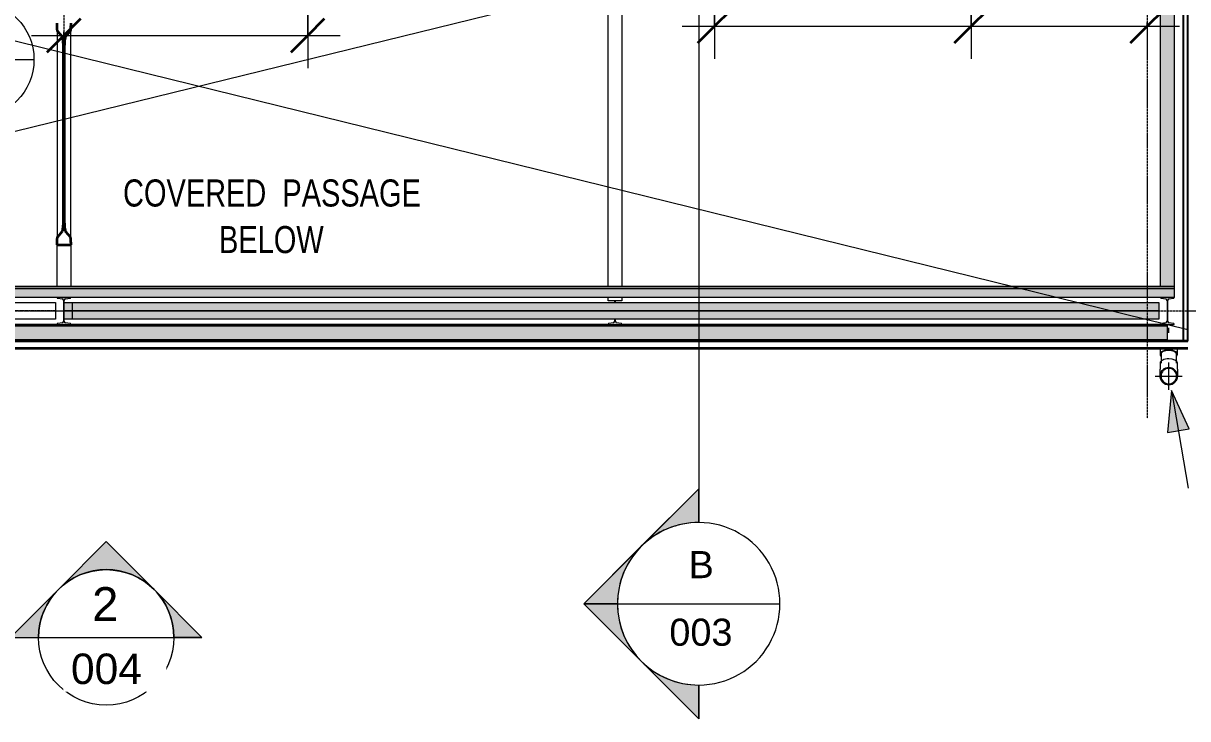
# Model space of a CAD drawing. Header units: millimetres. Extents: x -29259 to 87313, y -139821 to 46728.
# Drawn here: x 42654 to 51254, y -6666 to -1532 of the extents above; entities that cross this region are included whole.
import ezdxf

# ---------------------------------------------------------------- set-up
doc = ezdxf.new("R2010")
doc.units = ezdxf.units.MM
for name, pattern in [('Dash', [6.35, 3.175, -3.175]), ('Dash_2_', [6.35, 3.175, -3.175]), ('Grid Line', [22.225, 12.7, -3.175, 3.175, -3.175]), ('Hidden', [7.14375, 4.7625, -2.38125])]:
    doc.linetypes.add(name, pattern=pattern)
for name, color, linetype, lineweight in [('A-ANNO-DIMS', 211, 'Continuous', 9), ('A-ANNO-DIMS-100', 211, 'Continuous', 9), ('A-DETL-THIN', 151, 'Continuous', 9), ('A-GLAZ-IDEN', 152, 'Continuous', 9), ('A-ROOF', 132, 'Continuous', 9), ('A-WALL', 113, 'Continuous', 18), ('G-ANNO-SYMB', 111, 'Continuous', 9), ('G-ANNO-TEXT', 231, 'Continuous', 9), ('P-PIPE', 3, 'Continuous', 9), ('P-PIPE-CNTR', 3, 'Continuous', 9), ('S-BEAM', 12, 'Continuous', 9), ('S-BEAM-HDLN', 1, 'Dash', 9), ('S-COLS', 52, 'Continuous', 18), ('S-GRID', 8, 'Continuous', 9)]:
    doc.layers.add(name, color=color, linetype=linetype, lineweight=lineweight)
doc.styles.add('Arial', font='arial.ttf', dxfattribs={"height": 225})
doc.styles.add('Arial_1', font='arial.ttf', dxfattribs={"height": 250})
doc.styles.add('Arial_2', font='arial.ttf', dxfattribs={"height": 200})
doc.styles.add('Century Gothic_1', font='GOTHIC.TTF', dxfattribs={"width": 0.8, "height": 250})
doc.styles.add('Century Gothic_3', font='GOTHIC.TTF', dxfattribs={"width": 0.8, "height": 200})
doc.dimstyles.new('Diagonal_-_2_5mm_Century_Gothic__T', dxfattribs={"dimscale": 304.8, "dimtxt": 261.042067, "dimasz": 0.82021, "dimexe": 0.787402, "dimexo": 0.492126, "dimgap": 0.574147, "dimtad": 1, "dimdec": 0, "dimzin": 0, "dimdsep": 46, "dimtxsty": 'Century Gothic_1', "dimblk1": 'OBLIQUE', "dimblk2": 'OBLIQUE', "dimsah": 1, "dimcen": 0.09, "dimdle": 0.787402, "dimazin": 0, "dimtfac": 1, "dimtdec": 4, "dimtix": 1, "dimtmove": 0, "dimatfit": 3, "dimfxl": 1, "dimtvp": 1, "dimtfill": 1, "dimtolj": 1, "dimtzin": 0, "dimarcsym": 2})

# ---------------------------------------------------------------- blocks, each defined once
blk = doc.blocks.new('B Column - 511124-FIRST FLOOR PLAN')
at = {"layer": 'S-COLS', "lineweight": 9}
blk.add_hatch(color=55, dxfattribs=at).paths.add_polyline_path([(5986.1, -3755.1), (6050, -3755.1), (6050, -3753.2), (6045.3, -3747.7), (6009.8, -3742.4), (6005.5, -3739.4), (6003, -3733.7), (6002.8, -3732.2), (6003.2, -3575.4), (6005.5, -3570.8), (6009.8, -3567.8), (6012.3, -3567.1), (6045.3, -3562.5), (6049.4, -3556), (5950, -3557), (5954.7, -3562.5), (5990.2, -3567.8), (5994.5, -3570.8), (5996.8, -3575.4), (5997.1, -3578), (5996.8, -3734.8), (5994.5, -3739.4), (5990.2, -3742.4), (5986.1, -3743.3), (5954.7, -3747.7), (5950, -3753.2), (5950, -3755.1)])
at = {"layer": 'S-COLS', "color": 250, "lineweight": 9}
for p, q in [((5954.7, -3562.5), (5987.7, -3567.1)), ((5997.1, -3578), (5997.1, -3732.2)), ((6002.8, -3732.2), (6002.8, -3578)), ((6012.3, -3567.1), (6045.3, -3562.5)), ((5950, -3753.2), (5950, -3755.1)), ((5950, -3755.1), (6050, -3755.1)), ((5987.7, -3743.1), (5954.7, -3747.7)), ((6045.3, -3747.7), (6012.3, -3743.1)), ((6050, -3755.1), (6050, -3753.2))]:
    blk.add_line(p, q, dxfattribs=at)
for centre, radius, start, end in [((5955.5, -3557), 5.5, 180, 262), ((5986.1, -3578), 11, 0, 82), ((6013.8, -3578), 11, 98, 180), ((6044.5, -3557), 5.5, 278, 0), ((5955.5, -3753.2), 5.5, 98, 180), ((5986.1, -3732.2), 11, 278, 0), ((6013.8, -3732.2), 11, 180, 262), ((6044.5, -3753.2), 5.5, 0, 82)]:
    blk.add_arc(centre, radius, start, end, dxfattribs=at)
blk = doc.blocks.new('B Column - 607738-FIRST FLOOR PLAN')
at = {"layer": 'S-COLS', "lineweight": 9}
blk.add_hatch(color=55, dxfattribs=at).paths.add_polyline_path([(14180.9, -3755.1), (14200, -3755.1), (14200, -3753.2), (14195.3, -3747.7), (14159.8, -3742.4), (14155.5, -3739.4), (14153, -3733.7), (14152.8, -3732.2), (14153.2, -3575.4), (14155.5, -3570.8), (14159.8, -3567.8), (14162.3, -3567.1), (14195.3, -3562.5), (14200, -3556), (14199.1, -3556), (14100, -3557), (14104.7, -3562.5), (14140.2, -3567.8), (14144.5, -3570.8), (14146.8, -3575.4), (14147.1, -3578), (14146.8, -3734.8), (14144.5, -3739.4), (14140.2, -3742.4), (14137.7, -3743.1), (14104.7, -3747.7), (14100, -3753.2), (14100, -3755.1)])
at = {"layer": 'S-COLS', "color": 250, "lineweight": 9}
for p, q in [((14104.7, -3562.5), (14137.7, -3567.1)), ((14147.1, -3578), (14147.1, -3732.2)), ((14152.8, -3732.2), (14152.8, -3578)), ((14162.3, -3567.1), (14195.3, -3562.5)), ((14200, -3557), (14200, -3555.1)), ((14100, -3753.2), (14100, -3755.1)), ((14100, -3755.1), (14200, -3755.1)), ((14137.7, -3743.1), (14104.7, -3747.7)), ((14195.3, -3747.7), (14162.3, -3743.1)), ((14200, -3755.1), (14200, -3753.2))]:
    blk.add_line(p, q, dxfattribs=at)
for centre, radius, start, end in [((14105.5, -3557), 5.5, 180, 262), ((14136.1, -3578), 11, 0, 82), ((14163.8, -3578), 11, 98, 180), ((14194.5, -3557), 5.5, 278, 0), ((14105.5, -3753.2), 5.5, 98, 180), ((14136.1, -3732.2), 11, 278, 0), ((14163.8, -3732.2), 11, 180, 262), ((14194.5, -3753.2), 5.5, 0, 82)]:
    blk.add_arc(centre, radius, start, end, dxfattribs=at)
blk = doc.blocks.new('B - ISMB200-1419267-FIRST FLOOR PLAN')
at = {"layer": 'S-BEAM', "color": 250}
for p, q in [((14199.1, -200), (14099.1, -200)), ((14099.1, -200), (14099.1, -200.3)), ((14099.1, -200.3), (14099.1, -224.4)), ((14099.1, -224.2), (14099.1, -224.4)), ((14099.1, -224.4), (14199.1, -224.4)), ((14099.1, -3476.7), (14099.1, -224.4)), ((14103.8, -200.9), (14136.7, -201.5)), ((14136.7, -223), (14103.8, -223.5)), ((14146.2, -202.8), (14146.2, -221.6)), ((14151.9, -221.6), (14151.9, -202.8)), ((14161.4, -201.5), (14194.3, -200.9)), ((14194.3, -223.5), (14161.4, -223)), ((14199.1, -200.3), (14199.1, -200)), ((14199.1, -224.4), (14199.1, -200.3)), ((14199.1, -224.4), (14199.1, -224.2)), ((14199.1, -224.4), (14199.1, -3476.7))]:
    blk.add_line(p, q, dxfattribs=at)
for centre, major_axis, start_param, end_param in [((14104.6, -200.3), (-5.5, 0), 0, 1.43117), ((14104.6, -224.2), (5.5, 0), 1.710423, 3.141593), ((14135.2, -202.8), (11, 0), 0, 1.43117), ((14135.2, -221.6), (-11, 0), 1.710423, 3.141593), ((14162.9, -202.8), (-11, 0), 4.852015, 6.283185), ((14162.9, -221.6), (11, 0), 3.141593, 4.572763), ((14193.6, -200.3), (5.5, 0), 4.852015, 6.283185), ((14193.6, -224.2), (-5.5, 0), 3.141593, 4.572763)]:
    blk.add_ellipse(centre, major_axis=major_axis, ratio=0.121853, start_param=start_param, end_param=end_param, dxfattribs=at)
blk = doc.blocks.new('B - ISMB250-1347309-FIRST FLOOR PLAN')
at = {"layer": 'S-BEAM', "color": 250}
for p, q in [((-2949.8, -62.5), (-2949.8, 62.5)), ((-2949.8, 62.5), (2937.3, 62.5)), ((2937.3, 62.5), (2937.3, -62.5)), ((2937.3, -62.5), (-2949.8, -62.5))]:
    blk.add_line(p, q, dxfattribs=at)
at = {"layer": 'S-BEAM-HDLN', "color": 250, "linetype": 'Dash_2_'}
for p, q in [((-2949.8, 3.45), (2937.3, 3.45)), ((2937.3, -3.45), (-2949.8, -3.45))]:
    blk.add_line(p, q, dxfattribs=at)
blk = doc.blocks.new('B - ISMB250-1347333-FIRST FLOOR PLAN')
at = {"layer": 'S-BEAM', "color": 250}
for p, q in [((-4011.8, -62.5), (-4011.8, 62.5)), ((-4011.8, 62.5), (4012.7, 62.5)), ((4012.7, 62.5), (4012.7, -62.5)), ((4012.7, -62.5), (-4011.8, -62.5))]:
    blk.add_line(p, q, dxfattribs=at)
at = {"layer": 'S-BEAM-HDLN', "color": 250, "linetype": 'Dash_2_'}
for p, q in [((-4011.8, 3.45), (4012.7, 3.45)), ((4012.7, -3.45), (-4011.8, -3.45))]:
    blk.add_line(p, q, dxfattribs=at)
blk = doc.blocks.new('B - ISMB200-1419284-FIRST FLOOR PLAN')
at = {"layer": 'S-BEAM', "color": 250}
for p, q in [((10120, -214.9), (10020, -214.9)), ((10020, -214.9), (10020, -215.2)), ((10020, -215.2), (10020, -237.9)), ((10020, -237.6), (10020, -237.9)), ((10020, -237.9), (10120, -237.9)), ((10020, -3477), (10020, -237.9)), ((10024.8, -215.8), (10057.7, -216.3)), ((10057.7, -236.5), (10024.8, -237)), ((10067.2, -217.6), (10067.2, -235.2)), ((10072.9, -235.2), (10072.9, -217.6)), ((10082.4, -216.3), (10115.3, -215.8)), ((10115.3, -237), (10082.4, -236.5)), ((10120, -215.2), (10120, -214.9)), ((10120, -237.9), (10120, -215.2)), ((10120, -237.9), (10120, -237.6)), ((10120, -237.9), (10120, -3477)), ((10020, -3580.8), (10020, -3556)), ((10120, -3580.8), (10020, -3580.8)), ((10120, -3556), (10120, -3580.8))]:
    blk.add_line(p, q, dxfattribs=at)
for centre, major_axis, start_param, end_param in [((10025.5, -215.2), (5.5, 0), 3.141593, 4.572763), ((10025.5, -237.6), (5.5, 0), 1.710423, 3.141593), ((10056.2, -217.6), (11, 0), 0, 1.43117), ((10056.2, -235.2), (11, 0), 4.852015, 6.283185), ((10083.9, -217.6), (-11, 0), 4.852015, 6.283185), ((10083.9, -235.2), (11, 0), 3.141593, 4.572763), ((10114.5, -215.2), (5.5, 0), 4.852015, 6.283185), ((10114.5, -237.6), (5.5, 0), 0, 1.43117)]:
    blk.add_ellipse(centre, major_axis=major_axis, ratio=0.114559, start_param=start_param, end_param=end_param, dxfattribs=at)
blk = doc.blocks.new('B Column - 1354213-FIRST FLOOR PLAN')
at = {"layer": 'S-COLS', "lineweight": 9}
h = blk.add_hatch(color=55, dxfattribs=at)
h.paths.add_polyline_path([(10120, -3755.1), (10120, -3753.2), (10115.3, -3747.7), (10079.8, -3742.4), (10075.6, -3739.4), (10073.1, -3733.7), (10072.9, -3732.2), (10072.3, -3717.6), (10067.2, -3717.6), (10066.9, -3734.8), (10064.5, -3739.4), (10060.3, -3742.4), (10057.7, -3743.1), (10024.8, -3747.7), (10020, -3753.2), (10020, -3755.1)])
h.paths.add_polyline_path([(10067.7, -3592.6), (10072.9, -3592.6), (10072.9, -3580.8), (10067.2, -3580.8), (10067.2, -3592.6)])
at = {"layer": 'S-COLS', "color": 250, "lineweight": 9}
for p, q in [((10067.2, -3580.8), (10067.2, -3592.6)), ((10072.9, -3592.6), (10072.9, -3580.8)), ((10020, -3753.2), (10020, -3755.1)), ((10020, -3755.1), (10120, -3755.1)), ((10057.7, -3743.1), (10024.8, -3747.7)), ((10067.2, -3717.6), (10067.2, -3732.2)), ((10072.9, -3732.2), (10072.9, -3717.6)), ((10115.3, -3747.7), (10082.4, -3743.1)), ((10120, -3755.1), (10120, -3753.2))]:
    blk.add_line(p, q, dxfattribs=at)
for centre, radius, start, end in [((10025.5, -3753.2), 5.5, 98, 180), ((10056.2, -3732.2), 11, 278, 0), ((10083.9, -3732.2), 11, 180, 262), ((10114.5, -3753.2), 5.5, 0, 82)]:
    blk.add_arc(centre, radius, start, end, dxfattribs=at)
blk = doc.blocks.new('SFC - ISMC125-1418506-FIRST FLOOR PLAN')
at = {"layer": 'S-BEAM', "color": 250}
for p, q in [((14199.1, -3476.3), (65.6, -3476.3)), ((14199.1, -3491.2), (65.6, -3491.2)), ((14199.1, -3491.5), (65.6, -3491.5)), ((14199.1, -3476.3), (14199.1, -3476.6)), ((14199.1, -3476.6), (14199.1, -3479)), ((14199.1, -3479), (14199.1, -3491.1)), ((14199.1, -3491.2), (14199.1, -3491.2)), ((14199.1, -3491.2), (14199.1, -3491.5)), ((14199.1, -3491.5), (14199.1, -3556)), ((14199.1, -3556), (65.6, -3556))]:
    blk.add_line(p, q, dxfattribs=at)
blk = doc.blocks.new('SFC - ISMC125-1360916-FIRST FLOOR PLAN')
at = {"layer": 'S-BEAM', "color": 250, "linetype": 'Hidden'}
for p, q in [((14149, -3760.1), (-50.1, -3760.1)), ((-50.1, -3766.3), (14149, -3766.3)), ((14149, -3868.9), (-50.1, -3868.9)), ((-50.1, -3875.1), (14149, -3875.1))]:
    blk.add_line(p, q, dxfattribs=at)
at = {"layer": 'S-BEAM', "color": 250}
for p, q in [((5950, -3755.1), (3050, -3755.1)), ((10020, -3755.1), (6050, -3755.1)), ((14100, -3755.1), (10120, -3755.1)), ((14149, -3755.1), (14149, -3880.1))]:
    blk.add_line(p, q, dxfattribs=at)
blk = doc.blocks.new('Roaster Building_ST_RVT2022_detached_rvt-2-FIRST FLOOR PLAN')
at = {"layer": 'S-BEAM'}
h = blk.add_hatch(dxfattribs=at)
h.set_pattern_fill('FP_4', color=256, style=0, pattern_type=2)
h.set_pattern_definition([(45, (0, 0), (-251.447, 251.447), []), (45, (0, 381), (-251.447, 251.447), [])])
h.paths.add_polyline_path([(5950, -3168.1), (6050, -3168.1), (6049.2, -3129.5), (6047.9, -3117.4), (6045.3, -3107.9), (6010.4, -3066.4), (6007, -3051.1), (6004.4, -3027), (6002.8, -2981), (6003.5, -1687.9), (6007, -1649.2), (6010.4, -1633.9), (6012.3, -1630.3), (6045.3, -1592.4), (6048.7, -1577.4), (6050, -1550), (6050, -1532.3), (5950, -1532.3), (5950.8, -1570.9), (5952.1, -1583), (5954.7, -1592.4), (5989.6, -1633.9), (5993, -1649.2), (5995.6, -1673.4), (5997.1, -1719.4), (5996.5, -3012.5), (5993, -3051.1), (5989.6, -3066.4), (5986.1, -3071.9), (5954.7, -3107.9), (5951.3, -3123), (5950.1, -3144.5), (5950, -3152.5)])
at = {"layer": 'S-BEAM', "color": 130, "lineweight": 35}
for p, q in [((5950, -1547.9), (5950, -1532.3)), ((6050, -1532.3), (6050, -1547.9)), ((5987.7, -1630.3), (5954.7, -1592.4)), ((6045.3, -1592.4), (6012.3, -1630.3)), ((5997.1, -2981), (5997.1, -1719.4)), ((6002.8, -1719.4), (6002.8, -2981)), ((5954.7, -3107.9), (5987.7, -3070.1)), ((6012.3, -3070.1), (6045.3, -3107.9)), ((5950, -3168.1), (5950, -3152.5)), ((5950, -3168.1), (6050, -3168.1)), ((6050, -3152.5), (6050, -3168.1))]:
    blk.add_line(p, q, dxfattribs=at)
at = {"layer": 'S-BEAM', "color": 250}
for p, q in [((5950, -1547.9), (5950, -3152.5)), ((6050, -3152.5), (6050, -1547.9)), ((5950, -3476.3), (5950, -3168.1)), ((6050, -3168.1), (6050, -3476.3))]:
    blk.add_line(p, q, dxfattribs=at)
at = {"layer": 'S-BEAM', "color": 130, "lineweight": 35, "flags": 128}
for points in [[(5954.7, -1592.4), (5953.8, -1590.6), (5952.9, -1587.4), (5952.1, -1583), (5951.3, -1577.4), (5950.8, -1570.9), (5950.3, -1563.6), (5950.1, -1555.9), (5950, -1547.9)], [(6050, -1547.9), (6049.9, -1555.9), (6049.7, -1563.6), (6049.2, -1570.9), (6048.7, -1577.4), (6047.9, -1583), (6047.1, -1587.4), (6046.2, -1590.6), (6045.3, -1592.4)], [(5997.1, -1719.4), (5997, -1703.4), (5996.5, -1687.9), (5995.6, -1673.4), (5994.5, -1660.4), (5993, -1649.2), (5991.4, -1640.3), (5989.6, -1633.9), (5987.7, -1630.3)], [(6012.3, -1630.3), (6010.4, -1633.9), (6008.6, -1640.3), (6007, -1649.2), (6005.5, -1660.4), (6004.4, -1673.4), (6003.5, -1687.9), (6003, -1703.4), (6002.8, -1719.4)], [(5987.7, -3070.1), (5989.6, -3066.4), (5991.4, -3060), (5993, -3051.1), (5994.5, -3040), (5995.6, -3027), (5996.5, -3012.5), (5997, -2997), (5997.1, -2981)], [(6002.8, -2981), (6003, -2997), (6003.5, -3012.5), (6004.4, -3027), (6005.5, -3040), (6007, -3051.1), (6008.6, -3060), (6010.4, -3066.4), (6012.3, -3070.1)], [(5950, -3152.5), (5950.1, -3144.5), (5950.3, -3136.7), (5950.8, -3129.5), (5951.3, -3123), (5952.1, -3117.4), (5952.9, -3112.9), (5953.8, -3109.7), (5954.7, -3107.9)], [(6045.3, -3107.9), (6046.2, -3109.7), (6047.1, -3112.9), (6047.9, -3117.4), (6048.7, -3123), (6049.2, -3129.5), (6049.7, -3136.7), (6049.9, -3144.5), (6050, -3152.5)]]:
    blk.add_lwpolyline(points, dxfattribs=at)
at = {"layer": 'S-BEAM', "color": 250, "lineweight": 9}
for name, p in [('B - ISMB200-1419284-FIRST FLOOR PLAN', (0, 0)), ('B - ISMB200-1419267-FIRST FLOOR PLAN', (0, 0)), ('SFC - ISMC125-1418506-FIRST FLOOR PLAN', (0, 0)), ('B - ISMB250-1347309-FIRST FLOOR PLAN', (3000, -3655.1)), ('B - ISMB250-1347333-FIRST FLOOR PLAN', (10074.5, -3655.1)), ('SFC - ISMC125-1360916-FIRST FLOOR PLAN', (0, 0))]:
    blk.add_blockref(name, p, dxfattribs=at)
at = {"layer": 'S-COLS', "color": 250, "lineweight": 9}
for name in ['B Column - 511124-FIRST FLOOR PLAN', 'B Column - 1354213-FIRST FLOOR PLAN', 'B Column - 607738-FIRST FLOOR PLAN']:
    blk.add_blockref(name, (0, 0), dxfattribs=at)
blk = doc.blocks.new('B Column - 607738-V5-FIRST FLOOR PLAN')
at = {"layer": 'S-COLS'}
blk.add_hatch(color=50, dxfattribs=at).paths.add_polyline_path([(14180.9, -3755.1), (14200, -3755.1), (14200, -3753.2), (14195.3, -3747.7), (14159.8, -3742.4), (14155.5, -3739.4), (14153, -3733.7), (14152.8, -3732.2), (14153.2, -3575.4), (14155.5, -3570.8), (14159.8, -3567.8), (14162.3, -3567.1), (14195.3, -3562.5), (14200, -3556), (14199.1, -3556), (14100, -3557), (14104.7, -3562.5), (14140.2, -3567.8), (14144.5, -3570.8), (14146.8, -3575.4), (14147.1, -3578), (14146.8, -3734.8), (14144.5, -3739.4), (14140.2, -3742.4), (14137.7, -3743.1), (14104.7, -3747.7), (14100, -3753.2), (14100, -3755.1)])
at = {"layer": 'S-COLS', "color": 255}
for p, q in [((14104.7, -3562.5), (14137.7, -3567.1)), ((14147.1, -3578), (14147.1, -3732.2)), ((14152.8, -3732.2), (14152.8, -3578)), ((14162.3, -3567.1), (14195.3, -3562.5)), ((14200, -3557), (14200, -3555.1)), ((14100, -3753.2), (14100, -3755.1)), ((14100, -3755.1), (14200, -3755.1)), ((14137.7, -3743.1), (14104.7, -3747.7)), ((14195.3, -3747.7), (14162.3, -3743.1)), ((14200, -3755.1), (14200, -3753.2))]:
    blk.add_line(p, q, dxfattribs=at)
for centre, radius, start, end in [((14105.5, -3557), 5.5, 180, 262), ((14136.1, -3578), 11, 0, 82), ((14163.8, -3578), 11, 98, 180), ((14194.5, -3557), 5.5, 278, 0), ((14105.5, -3753.2), 5.5, 98, 180), ((14136.1, -3732.2), 11, 278, 0), ((14163.8, -3732.2), 11, 180, 262), ((14194.5, -3753.2), 5.5, 0, 82)]:
    blk.add_arc(centre, radius, start, end, dxfattribs=at)
blk = doc.blocks.new('B - ISMB200-V7-FIRST FLOOR PLAN')
at = {"layer": 'S-BEAM', "lineweight": 18}
h = blk.add_hatch(color=50, dxfattribs=at)
h.paths.add_polyline_path([(14180.9, -224.4), (14180.9, -223.3), (14136.7, -223), (14099.1, -224.4)])
h.paths.add_polyline_path([(14146.2, -221.6), (14151.9, -221.6), (14151.9, -202.8), (14146.2, -202.8)])
h.paths.add_polyline_path([(14136.7, -201.5), (14194.3, -200.9), (14199.1, -200), (14103.8, -200.9)])
for points in [[(14099.1, -224.4), (14103.8, -223), (14103.8, -200.9), (14099.1, -200.3), (14099.1, -223.6)], [(14199.1, -3476.3), (14199.1, -224.4), (14099.1, -224.4), (14099.1, -3476.3), (14180.9, -3476.3)], [(14103.8, -223.5), (14136.7, -222), (14136.7, -201.5), (14103.8, -201.6), (14103.8, -223)], [(14146.2, -223), (14145.9, -202.5), (14141.6, -201.7), (14136.7, -201.7), (14136.7, -223), (14145.9, -223)], [(14194.3, -223.5), (14194.3, -200.9), (14161.4, -201.5), (14161.4, -223), (14180.9, -223.3)], [(14199.1, -224.4), (14198.4, -200.6), (14194.3, -200.9), (14194.3, -223.5), (14198.9, -224.4)]]:
    blk.add_hatch(color=50, dxfattribs=at).paths.add_polyline_path(points)
h = blk.add_hatch(color=50, dxfattribs=at)
h.paths.add_polyline_path([(14161.4, -223), (14161.4, -223), (14161.4, -201.5)])
h.paths.add_polyline_path([(14152.2, -223), (14161.4, -223), (14161.4, -201.5), (14151.9, -202.8), (14151.9, -223)])
at = {"layer": 'S-BEAM', "color": 255, "lineweight": 18}
for p, q in [((14199.1, -200), (14099.1, -200)), ((14099.1, -200), (14099.1, -200.3)), ((14099.1, -200.3), (14099.1, -224.4)), ((14099.1, -224.2), (14099.1, -224.4)), ((14099.1, -224.4), (14199.1, -224.4)), ((14099.1, -3476.7), (14099.1, -224.4)), ((14103.8, -200.9), (14136.7, -201.5)), ((14136.7, -223), (14103.8, -223.5)), ((14146.2, -202.8), (14146.2, -221.6)), ((14151.9, -221.6), (14151.9, -202.8)), ((14161.4, -201.5), (14194.3, -200.9)), ((14194.3, -223.5), (14161.4, -223)), ((14199.1, -200.3), (14199.1, -200)), ((14199.1, -224.4), (14199.1, -200.3)), ((14199.1, -224.4), (14199.1, -224.2)), ((14199.1, -224.4), (14199.1, -3476.7))]:
    blk.add_line(p, q, dxfattribs=at)
for centre, major_axis, start_param, end_param in [((14104.6, -200.3), (-5.5, 0), 0, 1.43117), ((14104.6, -224.2), (5.5, 0), 1.710423, 3.141593), ((14135.2, -202.8), (11, 0), 0, 1.43117), ((14135.2, -221.6), (-11, 0), 1.710423, 3.141593), ((14162.9, -202.8), (-11, 0), 4.852015, 6.283185), ((14162.9, -221.6), (11, 0), 3.141593, 4.572763), ((14193.6, -200.3), (5.5, 0), 4.852015, 6.283185), ((14193.6, -224.2), (-5.5, 0), 3.141593, 4.572763)]:
    blk.add_ellipse(centre, major_axis=major_axis, ratio=0.121853, start_param=start_param, end_param=end_param, dxfattribs=at)
blk = doc.blocks.new('B - ISMB250-1451921-FIRST FLOOR PLAN')
at = {"layer": 'S-BEAM', "lineweight": 18}
blk.add_hatch(color=50, dxfattribs=at).paths.add_polyline_path([(-4074.5, -62.5), (4012.7, -62.5), (4012.7, 62.5), (-4074.5, 62.5), (-4074.5, 42.7)])
at = {"layer": 'S-BEAM', "color": 255, "lineweight": 18}
for p, q in [((-4074.5, -62.5), (-4074.5, 62.5)), ((-4074.5, 62.5), (4012.7, 62.5)), ((4012.7, 62.5), (4012.7, -62.5)), ((4012.7, -62.5), (-4074.5, -62.5))]:
    blk.add_line(p, q, dxfattribs=at)
at = {"layer": 'S-BEAM-HDLN', "color": 255, "linetype": 'Continuous', "lineweight": 18}
for p, q in [((-4074.5, 3.4), (4012.7, 3.4)), ((4012.7, -3.5), (-4074.5, -3.5))]:
    blk.add_line(p, q, dxfattribs=at)
blk = doc.blocks.new('SFC - ISMC125-V8-FIRST FLOOR PLAN')
at = {"layer": 'S-BEAM', "lineweight": 18}
for points in [[(12939.3, -3479), (14199.1, -3477.9), (14199.1, -3476.6), (65.6, -3477.4), (65.6, -3479), (12691, -3479)], [(8221.1, -3491.2), (14199.1, -3491.1), (14199.1, -3479), (65.6, -3479), (65.6, -3491.2), (8096.9, -3491.2)], [(14180.9, -3556), (14199.1, -3556), (14199.1, -3491.5), (65.6, -3491.5), (65.6, -3556), (14118.8, -3556)]]:
    blk.add_hatch(color=50, dxfattribs=at).paths.add_polyline_path(points)
at = {"layer": 'S-BEAM', "color": 255, "lineweight": 18}
for p, q in [((14199.1, -3476.3), (65.6, -3476.3)), ((14199.1, -3491.2), (65.6, -3491.2)), ((14199.1, -3491.5), (65.6, -3491.5)), ((14199.1, -3476.3), (14199.1, -3476.6)), ((14199.1, -3476.6), (14199.1, -3479)), ((14199.1, -3479), (14199.1, -3491.1)), ((14199.1, -3491.2), (14199.1, -3491.2)), ((14199.1, -3491.2), (14199.1, -3491.5)), ((14199.1, -3491.5), (14199.1, -3556)), ((14199.1, -3556), (65.6, -3556))]:
    blk.add_line(p, q, dxfattribs=at)
blk = doc.blocks.new('SFC - ISMC125-V9-FIRST FLOOR PLAN')
at = {"layer": 'S-BEAM', "lineweight": 18}
blk.add_hatch(color=50, dxfattribs=at).paths.add_polyline_path([(274.6, -3880.1), (14149, -3880.1), (14149, -3755.1), (-50.1, -3755.1), (-50.1, -3880.1), (26.2, -3880.1)])
at = {"layer": 'S-BEAM', "color": 255, "lineweight": 18}
for p, q in [((14149, -3760.1), (-50.1, -3760.1)), ((-50.1, -3766.3), (14149, -3766.3)), ((5950, -3755.1), (3050, -3755.1)), ((10020, -3755.1), (6050, -3755.1)), ((14100, -3755.1), (10120, -3755.1)), ((14149, -3755.1), (14149, -3880.1)), ((14149, -3868.9), (-50.1, -3868.9)), ((-50.1, -3875.1), (14149, -3875.1))]:
    blk.add_line(p, q, dxfattribs=at)
blk = doc.blocks.new('Roaster Building_ST_RVT2022 _SST__rvt-2-FIRST FLOOR PLAN')
at = {"layer": 'S-BEAM', "color": 250, "lineweight": 9}
for name, p in [('B - ISMB200-V7-FIRST FLOOR PLAN', (0, 0)), ('SFC - ISMC125-V8-FIRST FLOOR PLAN', (0, 0)), ('B - ISMB250-1451921-FIRST FLOOR PLAN', (10074.5, -3655.1)), ('SFC - ISMC125-V9-FIRST FLOOR PLAN', (0, 0))]:
    blk.add_blockref(name, p, dxfattribs=at)
at = {"layer": 'S-COLS', "color": 250, "lineweight": 9}
blk.add_blockref('B Column - 607738-V5-FIRST FLOOR PLAN', (0, 0), dxfattribs=at)
blk = doc.blocks.new('Roofs 1 - Roofs 1-615606-FIRST FLOOR PLAN')
at = {"layer": 'A-ROOF', "lineweight": 35}
for p, q in [((14300, -3880.1), (-300, -3880.1)), ((14300, -3932.6), (-300, -3932.6))]:
    blk.add_line(p, q, dxfattribs=at)
blk = doc.blocks.new('M_Elbow - PVC - Sch 40 - Standard-772241-FIRST FLOOR PLAN')
at = {"layer": 'P-PIPE'}
for p, q in [((14096.5, -4040.9), (14096.5, -4086.2)), ((14223.5, -4086.2), (14223.5, -4040.9))]:
    blk.add_line(p, q, dxfattribs=at)
at = {"layer": 'P-PIPE', "flags": 128}
for points in [[(14096.5, -4137.1), (14096.5, -4137), (14096.5, -4136.8), (14096.5, -4136.4), (14096.5, -4135.8), (14096.5, -4135.1), (14096.5, -4134.2), (14096.5, -4133.1), (14096.5, -4131.9), (14096.5, -4130.6), (14096.5, -4129.1), (14096.5, -4127.4), (14096.5, -4125.6), (14096.5, -4123.7), (14096.5, -4121.6), (14096.5, -4119.3), (14096.5, -4117), (14096.5, -4114.5), (14096.5, -4111.9), (14096.5, -4109.1), (14096.5, -4106.3), (14096.5, -4103.3), (14096.5, -4100.2), (14096.5, -4097), (14096.5, -4093.7), (14096.5, -4090.3), (14096.5, -4086.9), (14096.5, -4086.2)], [(14223.5, -4086.2), (14223.5, -4089.7), (14223.5, -4093.1), (14223.5, -4096.4), (14223.5, -4099.6), (14223.5, -4102.7), (14223.5, -4105.7), (14223.5, -4108.6), (14223.5, -4111.4), (14223.5, -4114), (14223.5, -4116.5), (14223.5, -4118.9), (14223.5, -4121.2), (14223.5, -4123.3), (14223.5, -4125.3), (14223.5, -4127.1), (14223.5, -4128.8), (14223.5, -4130.3), (14223.5, -4131.7), (14223.5, -4132.9), (14223.5, -4134), (14223.5, -4134.9), (14223.5, -4135.7), (14223.5, -4136.3), (14223.5, -4136.7), (14223.5, -4137), (14223.5, -4137.1), (14223.5, -4137.1)], [(14160, -4200.6), (14157.5, -4200.5), (14154.9, -4200.4), (14152.4, -4200.1), (14149.9, -4199.8), (14147.4, -4199.3), (14144.9, -4198.8), (14142.5, -4198.1), (14140, -4197.4), (14137.6, -4196.5), (14135.3, -4195.6), (14133, -4194.6), (14130.7, -4193.4), (14128.4, -4192.2), (14126.3, -4190.9), (14124.1, -4189.5), (14122.1, -4188), (14120.1, -4186.5), (14118.1, -4184.8), (14116.3, -4183.1), (14114.4, -4181.3), (14112.7, -4179.5), (14111.1, -4177.6), (14109.5, -4175.6), (14108, -4173.5), (14106.6, -4171.4), (14105.2, -4169.2), (14104, -4167), (14102.8, -4164.8), (14101.8, -4162.5), (14100.8, -4160.1), (14099.9, -4157.7), (14099.2, -4155.3), (14098.5, -4152.9), (14097.9, -4150.4), (14097.4, -4147.9), (14097, -4145.4), (14096.8, -4142.9), (14096.6, -4140.3), (14096.5, -4137.8), (14096.5, -4137.1)], [(14223.5, -4137.1), (14223.4, -4139.6), (14223.3, -4142.2), (14223, -4144.7), (14222.7, -4147.2), (14222.2, -4149.7), (14221.7, -4152.2), (14221, -4154.6), (14220.3, -4157.1), (14219.4, -4159.5), (14218.5, -4161.8), (14217.5, -4164.1), (14216.3, -4166.4), (14215.1, -4168.7), (14213.8, -4170.8), (14212.4, -4173), (14210.9, -4175), (14209.4, -4177), (14207.7, -4179), (14206, -4180.8), (14204.2, -4182.7), (14202.4, -4184.4), (14200.5, -4186), (14198.5, -4187.6), (14196.4, -4189.1), (14194.3, -4190.5), (14192.1, -4191.9), (14189.9, -4193.1), (14187.7, -4194.3), (14185.4, -4195.3), (14183, -4196.3), (14180.6, -4197.2), (14178.2, -4197.9), (14175.8, -4198.6), (14173.3, -4199.2), (14170.8, -4199.7), (14168.3, -4200.1), (14165.8, -4200.3), (14163.2, -4200.5), (14160.7, -4200.6), (14160, -4200.6)]]:
    blk.add_lwpolyline(points, dxfattribs=at)
at = {"layer": 'P-PIPE'}
for start, end in [(90, 270), (270, 90)]:
    blk.add_arc((14160, -4137.1), 63.5, start, end, dxfattribs=at)
for start_param, end_param in [(1.570796, 3.141593), (0, 1.570796)]:
    blk.add_ellipse((14160, -4040.9), major_axis=(63.5, 0), ratio=0.5, start_param=start_param, end_param=end_param, dxfattribs=at)
blk = doc.blocks.new('M_Elbow - PVC - Sch 40 - Standard-V2-FIRST FLOOR PLAN')
at = {"layer": 'P-PIPE'}
for p, q in [((14096.5, -3932.6), (14096.5, -3976)), ((14223.5, -3976), (14223.5, -3932.6))]:
    blk.add_line(p, q, dxfattribs=at)
at = {"layer": 'P-PIPE', "flags": 128}
blk.add_lwpolyline([(14223.5, -3880.2), (14223.5, -3879.9), (14223.5, -3879.8), (14223.5, -3879.8)], dxfattribs=at)
at = {"layer": 'P-PIPE'}
for start_param, end_param in [(1.570796, 3.576157), (5.84862, 7.853982)]:
    blk.add_ellipse((14160, -3976), major_axis=(63.5, 0), ratio=0.5, start_param=start_param, end_param=end_param, dxfattribs=at)
blk = doc.blocks.new('Elevation - Filled Arrow-988425-FIRST FLOOR PLAN')
at = {"layer": 'G-ANNO-SYMB'}
blk.add_line((-5, 0), (5, 0), dxfattribs=at)
blk.add_circle((0, 0), 5, dxfattribs=at)
blk = doc.blocks.new('Elevation - Filled Arrow 3-988372-FIRST FLOOR PLAN')
at = {"layer": 'G-ANNO-SYMB'}
h = blk.add_hatch(color=256, dxfattribs=at)
edge = h.paths.add_edge_path()
edge.add_line((0, 7.071), (3.536, 3.536))
edge.add_arc((0, 0), 5, 45, 135)
edge.add_line((-3.536, 3.536), (0, 7.071))
h = blk.add_hatch(color=256, dxfattribs=at)
edge = h.paths.add_edge_path()
edge.add_line((-7.071, 0), (-3.536, 3.536))
edge.add_arc((0, 0), 5, 135, 180)
edge.add_line((-5, 0), (-7.071, 0))
h = blk.add_hatch(color=256, dxfattribs=at)
edge = h.paths.add_edge_path()
edge.add_line((7.071, 0), (5, 0))
edge.add_arc((0, 0), 5, 0, 45)
edge.add_line((3.536, 3.536), (7.071, 0))
for p, q in [((0, 7.071), (-3.536, 3.536)), ((0, 7.071), (-3.536, 3.536)), ((3.536, 3.536), (0, 7.071)), ((3.536, 3.536), (0, 7.071)), ((-3.536, 3.536), (-7.071, 0)), ((-3.536, 3.536), (-7.071, 0)), ((3.536, 3.536), (7.071, 0)), ((7.071, 0), (3.536, 3.536)), ((-7.071, 0), (-5, 0)), ((-7.071, 0), (-5, 0)), ((7.071, 0), (5, 0)), ((5, 0), (7.071, 0))]:
    blk.add_line(p, q, dxfattribs=at)
for start, end in [(0, 180), (45, 135), (135, 180), (0, 45), (0, 45)]:
    blk.add_arc((0, 0), 5, start, end, dxfattribs=at)
blk = doc.blocks.new('Section - M_Section Head - Filled-1049-FIRST FLOOR PLAN')
at = {"layer": 'G-ANNO-SYMB'}
h = blk.add_hatch(color=256, dxfattribs=at)
edge = h.paths.add_edge_path()
edge.add_line((-6, 8.485), (-6, 6))
edge.add_arc((-6, 0), 6, 90, 135)
edge.add_line((-10.243, 4.243), (-6, 8.485))
h = blk.add_hatch(color=256, dxfattribs=at)
edge = h.paths.add_edge_path()
edge.add_line((-6, 8.485), (-1.757, 4.243))
edge.add_arc((-6, 0), 6, 45, 90)
edge.add_line((-6, 6), (-6, 8.485))
h = blk.add_hatch(color=256, dxfattribs=at)
edge = h.paths.add_edge_path()
edge.add_line((-14.485, 0), (-10.243, 4.243))
edge.add_arc((-6, 0), 6, 135, 180)
edge.add_line((-12, 0), (-14.485, 0))
h = blk.add_hatch(color=256, dxfattribs=at)
edge = h.paths.add_edge_path()
edge.add_line((2.485, 0), (0, 0))
edge.add_arc((-6, 0), 6, 360, 405)
edge.add_line((-1.757, 4.243), (2.485, 0))
for p, q in [((-6, 8.485), (-14.485, 0)), ((-6, 8.485), (-10.243, 4.243)), ((-6, 8.485), (2.485, 0)), ((-6, 6), (-6, 8.485)), ((-6, 8.485), (-6, 6)), ((-1.757, 4.243), (-6, 8.485)), ((-10.243, 4.243), (-14.485, 0)), ((2.485, 0), (-1.757, 4.243)), ((-14.485, 0), (-12, 0)), ((0, 0), (2.485, 0)), ((-12, 0), (-14.485, 0)), ((0, 0), (2.485, 0))]:
    blk.add_line(p, q, dxfattribs=at)
for start, end in [(360, 180), (90, 135), (45, 90), (135, 180), (360, 45), (180, 360)]:
    blk.add_arc((-6, 0), 6, start, end, dxfattribs=at)
blk = doc.blocks.new('DIMBLOCK48-FIRST FLOOR PLAN')
at = {"layer": 'A-ANNO-DIMS-100', "transparency": 16777216}
for p, q in [((47759.5, 2696.1), (47759.5, -1794.2)), ((47759.5, -1554.2), (47759.5, 2696.1)), ((49654.4, 1150), (49654.4, -1794.2)), ((49654.4, -1554.2), (49654.4, 1150)), ((47519.5, -1554.2), (49654.4, -1554.2))]:
    blk.add_line(p, q, dxfattribs=at)
at = {"layer": 'A-ANNO-DIMS-100', "lineweight": 35, "transparency": 16777216}
for p, q in [((47759.5, -1554.2), (47884.5, -1429.2)), ((49654.4, -1554.2), (49779.4, -1429.2)), ((47759.5, -1554.2), (47634.5, -1679.2)), ((49654.4, -1554.2), (49529.4, -1679.2))]:
    blk.add_line(p, q, dxfattribs=at)
at = {"layer": 'A-ANNO-DIMS-100', "color": 0, "transparency": 16777216, "insert": (48400.3, -1058.7), "char_height": 250, "width": 735.89, "attachment_point": 1, "line_spacing_factor": 0.984502, "style": 'Century Gothic_1', "bg_fill": 3, "box_fill_scale": 1.25, "bg_fill_color": 256, "bg_fill_true_color": 13158600, "bg_fill_transparency": 0}
blk.add_mtext('1895', dxfattribs=at)
blk = doc.blocks.new('_Oblique')
at = {"color": 0, "linetype": 'ByBlock', "lineweight": -2}
blk.add_line((-0.5, -0.5), (0.5, 0.5), dxfattribs=at)
blk = doc.blocks.new('DIMBLOCK49-FIRST FLOOR PLAN')
at = {"layer": 'A-ANNO-DIMS-100', "transparency": 16777216}
for p, q in [((49654.4, 1150), (49654.4, -1794.2)), ((49654.4, -1554.2), (49654.4, 1150)), ((50954.4, -1527.4), (50954.4, -1794.2)), ((50954.4, -1554.2), (50954.4, -1527.4)), ((49654.4, -1554.2), (51194.4, -1554.2))]:
    blk.add_line(p, q, dxfattribs=at)
at = {"layer": 'A-ANNO-DIMS-100', "lineweight": 35, "transparency": 16777216}
for p, q in [((49654.4, -1554.2), (49779.4, -1429.2)), ((50954.4, -1554.2), (51079.4, -1429.2)), ((49654.4, -1554.2), (49529.4, -1679.2)), ((50954.4, -1554.2), (50829.4, -1679.2))]:
    blk.add_line(p, q, dxfattribs=at)
at = {"layer": 'A-ANNO-DIMS-100', "color": 0, "transparency": 16777216, "insert": (49997.8, -1058.7), "char_height": 250, "width": 735.89, "attachment_point": 1, "line_spacing_factor": 0.984502, "style": 'Century Gothic_1', "bg_fill": 3, "box_fill_scale": 1.25, "bg_fill_color": 256, "bg_fill_true_color": 13158600, "bg_fill_transparency": 0}
blk.add_mtext('1300', dxfattribs=at)
blk = doc.blocks.new('DIMBLOCK55-FIRST FLOOR PLAN')
at = {"layer": 'A-ANNO-DIMS-100', "transparency": 16777216}
for p, q in [((44754.7, 1252.9), (44754.7, -1863.1)), ((44754.7, -1623.1), (44754.7, 1252.9)), ((42714.4, -1623.1), (44994.7, -1623.1)), ((42954.4, -1596.3), (42954.4, -1863.1)), ((42954.4, -1623.1), (42954.4, -1596.3))]:
    blk.add_line(p, q, dxfattribs=at)
at = {"layer": 'A-ANNO-DIMS-100', "lineweight": 35, "transparency": 16777216}
for p, q in [((42954.4, -1623.1), (43079.4, -1498.1)), ((44754.7, -1623.1), (44879.7, -1498.1)), ((42954.4, -1623.1), (42829.4, -1748.1)), ((44754.7, -1623.1), (44629.7, -1748.1))]:
    blk.add_line(p, q, dxfattribs=at)
at = {"layer": 'A-ANNO-DIMS-100', "color": 0, "transparency": 16777216, "insert": (43547.9, -1127.6), "char_height": 250, "width": 735.89, "attachment_point": 1, "line_spacing_factor": 0.984502, "style": 'Century Gothic_1', "bg_fill": 3, "box_fill_scale": 1.25, "bg_fill_color": 256, "bg_fill_true_color": 13158600, "bg_fill_transparency": 0}
blk.add_mtext('1800', dxfattribs=at)
blk = doc.blocks.new('LTTS_A1_WINDOW TAG - LTTS_A1_WINDOW TAG-803410-FIRST FLOOR PLAN')
at = {"layer": 'A-GLAZ-IDEN'}
blk.add_line((-4.31, 0), (4.29, 0), dxfattribs=at)
blk.add_circle((-0.01, 0), 4.3, dxfattribs=at)

msp = doc.modelspace()

# ---------------------------------------------------------------- hatches: boundary and pattern name
at = {"layer": 'G-ANNO-TEXT'}
msp.add_hatch(color=250, dxfattribs=at).paths.add_polyline_path([(51135.4, -4242.9), (51105.9, -4552.1), (51264.5, -4525.5)])

# ---------------------------------------------------------------- linework, layer by layer
at = {"layer": 'A-DETL-THIN'}
for p, q in [((36654.4, -200), (51254.4, -3793.1)), ((51254.4, -200), (36654.4, -3793.1))]:
    msp.add_line(p, q, dxfattribs=at)
at = {"layer": 'A-WALL', "lineweight": 25}
for p, q in [((51224.4, -3880.1), (51224.4, -218)), ((51254.4, -3880.1), (51254.4, -218)), ((51224.4, -3880.1), (51254.4, -3880.1))]:
    msp.add_line(p, q, dxfattribs=at)
at = {"layer": 'G-ANNO-SYMB'}
for p, q in [((47642.8, 24123.9), (47642.8, -5217.6)), ((47042.8, -5817.6), (48242.8, -5817.6))]:
    msp.add_line(p, q, dxfattribs=at)
at = {"layer": 'G-ANNO-TEXT', "color": 250}
for p, q in [((51135.4, -4242.9), (51105.9, -4552.1)), ((51264.5, -4525.5), (51135.4, -4242.9)), ((51135.4, -4242.9), (51256.6, -4963.7)), ((51105.9, -4552.1), (51264.5, -4525.5))]:
    msp.add_line(p, q, dxfattribs=at)
at = {"layer": 'P-PIPE'}
for p, q in [((51057.2, -3976), (51057.2, -4040.9)), ((51171.5, -4040.9), (51171.5, -3976))]:
    msp.add_line(p, q, dxfattribs=at)
for start, end in [(0, 180), (180, 0)]:
    msp.add_arc((51114.4, -4137.1), 57.2, start, end, dxfattribs=at)
for start_param, end_param in [(1.570796, 3.141593), (0, 1.570796)]:
    msp.add_ellipse((51114.4, -3976), major_axis=(57.2, 0), ratio=0.5, start_param=start_param, end_param=end_param, dxfattribs=at)
at = {"layer": 'P-PIPE-CNTR'}
for p, q in [((51114.4, -3816.3), (51114.4, -3779.8)), ((51177.9, -3879.8), (51214.4, -3879.8)), ((51114.4, -4237.1), (51114.4, -4037.1)), ((51014.4, -4137.1), (51214.4, -4137.1))]:
    msp.add_line(p, q, dxfattribs=at)
at = {"layer": 'S-GRID', "linetype": 'Grid Line'}
for p, q in [((42954.4, 24636.9), (42954.4, -1811.1)), ((50954.4, 24636.9), (50954.4, -4449.3)), ((28347.2, -3655.1), (54329.1, -3655.1))]:
    msp.add_line(p, q, dxfattribs=at)

# ---------------------------------------------------------------- block references
at = {"color": 10, "lineweight": 5}
msp.add_blockref('Roaster Building_ST_RVT2022_detached_rvt-2-FIRST FLOOR PLAN', (36954.4, 0), dxfattribs=at)
at = {"color": 8, "lineweight": 5}
msp.add_blockref('Roaster Building_ST_RVT2022 _SST__rvt-2-FIRST FLOOR PLAN', (36954.4, 0), dxfattribs=at)
at = {"layer": 'A-ROOF', "lineweight": 35}
msp.add_blockref('Roofs 1 - Roofs 1-615606-FIRST FLOOR PLAN', (36954.4, 0), dxfattribs=at)
at = {"layer": 'G-ANNO-SYMB', "xscale": 99.99999999999993, "yscale": 99.99999999999993, "zscale": 99.99999999999993, "rotation": 89.99999999999947}
msp.add_blockref('Section - M_Section Head - Filled-1049-FIRST FLOOR PLAN', (47642.8, -5217.6), dxfattribs=at)
at = {"layer": 'G-ANNO-SYMB', "xscale": 99.99999999999993, "yscale": 99.99999999999993, "zscale": 99.99999999999993}
msp.add_blockref('Elevation - Filled Arrow-988425-FIRST FLOOR PLAN', (43266.9, -6065.8), dxfattribs=at)
at = {"layer": 'P-PIPE'}
for name in ['M_Elbow - PVC - Sch 40 - Standard-V2-FIRST FLOOR PLAN', 'M_Elbow - PVC - Sch 40 - Standard-772241-FIRST FLOOR PLAN']:
    msp.add_blockref(name, (36954.4, 0), dxfattribs=at)

# ---------------------------------------------------------------- texts
at = {"layer": 'G-ANNO-SYMB', "char_height": 200, "attachment_point": 1, "style": 'Arial_2'}
for s, insert, width in [('B', (47568, -5428.7), 232.489), ('003', (47426, -5927.6), 577.215)]:
    msp.add_mtext(s, dxfattribs=dict(at, insert=insert, width=width))
at = {"layer": 'G-ANNO-TEXT', "color": 7, "char_height": 200, "attachment_point": 1, "style": 'Century Gothic_3'}
for s, insert, width in [('COVERED  PASSAGE ', (43391.1, -2685), 2732.151), ('BELOW', (44100.2, -3029), 936.371)]:
    msp.add_mtext(s, dxfattribs=dict(at, insert=insert, width=width))

# ---------------------------------------------------------------- next in the draw order: texts
at = {"layer": 'G-ANNO-SYMB', "attachment_point": 1, "bg_fill": 3, "box_fill_scale": 1.25, "bg_fill_color": 256, "bg_fill_true_color": 13158600, "bg_fill_transparency": 0}
for s, insert, char_height, width, style in [('2', (43162.8, -5694.7), 250, 232.489, 'Arial_1'), ('004', (43006.4, -6185.3), 225, 649.367, 'Arial')]:
    msp.add_mtext(s, dxfattribs=dict(at, insert=insert, char_height=char_height, width=width, style=style))

# ---------------------------------------------------------------- next in the draw order: dimensions: what is measured, and where the dimension line sits
at = {"layer": 'A-ANNO-DIMS'}
dim = msp.add_linear_dim(base=(49654.4, -1554.2), p1=(47759.5, 2846.1), p2=(49654.4, 1300), dimstyle='Diagonal_-_2_5mm_Century_Gothic__T', override={"dimpost": '<>', "dimfxl": 2445.612089}, dxfattribs=at)
dim.commit()
dim.dimension.update_dxf_attribs({"geometry": 'DIMBLOCK48-FIRST FLOOR PLAN', "text_midpoint": (48706.9, -1247.9)})
dim = msp.add_linear_dim(base=(44754.7, -1623.1), p1=(42954.4, -1446.3), p2=(44754.7, 1402.9), angle=0, dimstyle='Diagonal_-_2_5mm_Century_Gothic__T', override={"dimpost": '<>', "dimfxl": 3370.254019}, dxfattribs=at)
dim.commit()
dim.dimension.update_dxf_attribs({"geometry": 'DIMBLOCK55-FIRST FLOOR PLAN', "text_midpoint": (43854.5, -1316.8)})

# ---------------------------------------------------------------- next in the draw order: block references
at = {"layer": 'A-GLAZ-IDEN', "xscale": 99.99999999999993, "yscale": 99.99999999999993, "zscale": 99.99999999999993}
msp.add_blockref('LTTS_A1_WINDOW TAG - LTTS_A1_WINDOW TAG-803410-FIRST FLOOR PLAN', (42304.4, -1800.1), dxfattribs=at)
at = {"layer": 'G-ANNO-SYMB', "xscale": 99.99999999999993, "yscale": 99.99999999999993, "zscale": 99.99999999999993}
msp.add_blockref('Elevation - Filled Arrow 3-988372-FIRST FLOOR PLAN', (43266.9, -6065.8), dxfattribs=at)

# ---------------------------------------------------------------- next in the draw order: dimensions: what is measured, and where the dimension line sits
at = {"layer": 'A-ANNO-DIMS'}
dim = msp.add_linear_dim(base=(50954.4, -1554.2), p1=(49654.4, 1300), p2=(50954.4, -1377.4), angle=0, dimstyle='Diagonal_-_2_5mm_Century_Gothic__T', override={"dimpost": '<>', "dimfxl": 2976.309961}, dxfattribs=at)
dim.commit()
dim.dimension.update_dxf_attribs({"geometry": 'DIMBLOCK49-FIRST FLOOR PLAN', "text_midpoint": (50304.4, -1247.9)})

doc.saveas('drawing.dxf')
